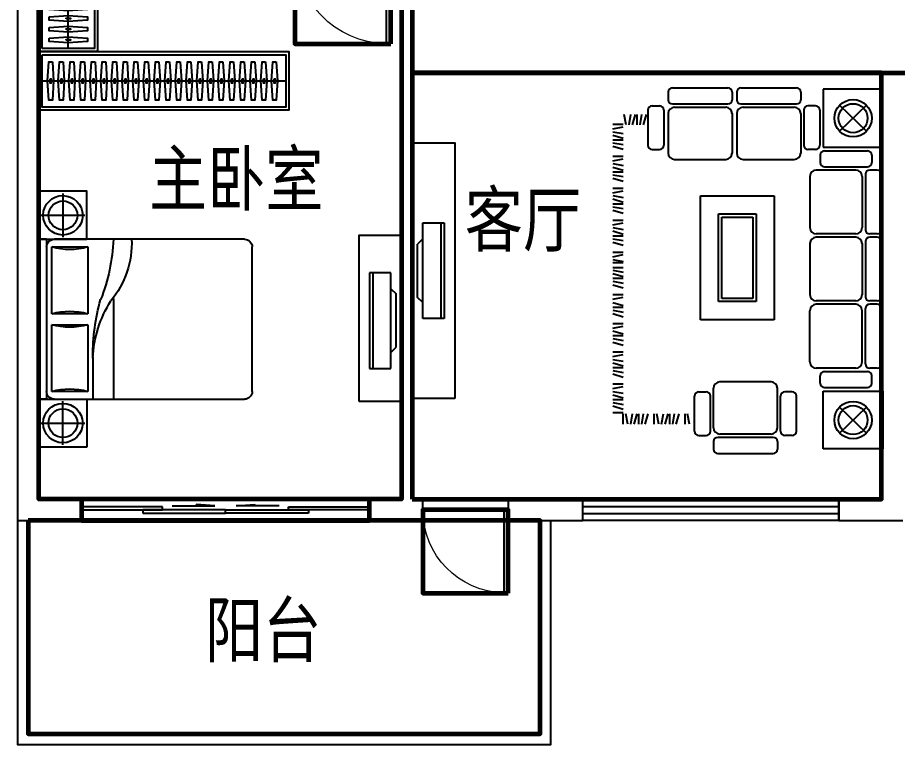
# Model space of a CAD drawing. Extents: x 4921149 to 4951650, y -958995 to -939494.
# Drawn here: x 4921149 to 4929399, y -954695 to -947875 of the extents above; entities that cross this region are included whole.
import ezdxf

# ---------------------------------------------------------------- set-up
doc = ezdxf.new("R2010")
doc.units = 0
doc.header["$MEASUREMENT"] = 0
doc.layers.get('0').update_dxf_attribs({"linetype": 'CONTINUOUS'})
for name, color, linetype in [('Balcony(阳台)', 11, 'CONTINUOUS'), ('Furniture(家具)', 8, 'CONTINUOUS'), ('logo', 136, 'CONTINUOUS'), ('Text(文字)', 7, 'CONTINUOUS'), ('WALL', 2, 'CONTINUOUS'), ('WINDOW', 4, 'CONTINUOUS')]:
    doc.layers.add(name, color=color, linetype=linetype)
for name, color, linetype, lineweight in [('GT_卧室', 1, 'CONTINUOUS', 60), ('GT_客厅', 2, 'CONTINUOUS', 60), ('GT_过道', 30, 'CONTINUOUS', 60), ('GT_门', 245, 'CONTINUOUS', 60), ('GT_阳台', 6, 'CONTINUOUS', 60)]:
    doc.layers.add(name, color=color, linetype=linetype, lineweight=lineweight)
doc.styles.add('-黑体', font='simhei.ttf', dxfattribs={"width": 0.8})

# ---------------------------------------------------------------- blocks, each defined once
blk = doc.blocks.new('ccc')
at = {"layer": 'Furniture(家具)'}
for p, q in [((-225, 1180), (-225, 770)), ((-20, 975), (-430, 975)), ((-1927.9, 750), (-144.6, 750)), ((-72.3, 750), (-72.3, -750)), ((-72.3, 750), (0, 750)), ((0, 750), (0, -750)), ((-2000.2, -677.7), (-2000.2, 677.7)), ((-457.9, 677.7), (-457.9, 51.1)), ((-120.5, 677.7), (-457.9, 677.7)), ((-120.5, 51.1), (-120.5, 677.7)), ((-698.9, 195.7), (-698.9, -750)), ((-457.9, 51.1), (-120.5, 51.1)), ((-457.9, -51.1), (-457.9, -677.7)), ((-120.5, -51.1), (-457.9, -51.1)), ((-120.5, -677.7), (-120.5, -51.1)), ((-506.1, -352.4), (-506.1, -750)), ((-457.9, -677.7), (-120.5, -677.7)), ((-144.6, -750), (-1927.9, -750)), ((-450, -750), (-450, -1200)), ((0, -750), (-450, -750)), ((-225, -1180), (-225, -770)), ((-72.3, -750), (0, -750)), ((0, -1200), (0, -750)), ((-20, -975), (-430, -975)), ((-450, -1200), (0, -1200))]:
    blk.add_line(p, q, dxfattribs=at)
blk.add_lwpolyline([(-450, 750), (-450, 1200), (0, 1200), (0, 750)], close=True, dxfattribs=at)
for centre, radius, start, end in [((-225, 975), 185, 180.25224, 180), ((-225, 975), 135, 180.3469, 180), ((-1927.9, 677.7), 72.3, 90, 180), ((-18.1, 713.9), 851.6, 177.56726, 219.54608), ((1072.7, 830.9), 1773.4, 182.61601, 201.40694), ((-144.6, 677.7), 72.3, 0, 90), ((-289.2, 1256.1), 602.5, 253.7398, 286.2602), ((-1574.3, -406), 1069, 2.22905, 32.70752), ((-2366.5, -330.4), 1860.6, 359.32278, 16.03917), ((-289.2, -527.2), 602.5, 73.7398, 106.2602), ((-289.2, 527.2), 602.5, 253.7398, 286.2602), ((-289.2, -1256.1), 602.5, 73.7398, 106.2602), ((-1927.9, -677.7), 72.3, 180, 270), ((-144.6, -677.7), 72.3, 270, 0), ((-225, -975), 185, 180, 179.74776), ((-225, -975), 135, 180, 179.6531)]:
    blk.add_arc(centre, radius, start, end, dxfattribs=at)
blk = doc.blocks.new('*U34')
blk.add_line((-970, -275), (1314.8, -275))
for points in [[(-1000, 0), (1344.8, 0), (1344.8, -550), (-1000, -550)], [(-970, -30), (1314.8, -30), (1314.8, -520), (-970, -520)]]:
    blk.add_lwpolyline(points, close=True)
at = {"elevation": 0}
for points in [[(-874, -95), (-862, -275), (-874, -455), (-906, -455), (-918, -275), (-906, -95)], [(-774, -95), (-762, -275), (-774, -455), (-806, -455), (-818, -275), (-806, -95)], [(-674, -95), (-662, -275), (-674, -455), (-706, -455), (-718, -275), (-706, -95)], [(-574, -95), (-562, -275), (-574, -455), (-606, -455), (-618, -275), (-606, -95)], [(-474, -95), (-462, -275), (-474, -455), (-506, -455), (-518, -275), (-506, -95)], [(-374, -95), (-362, -275), (-374, -455), (-406, -455), (-418, -275), (-406, -95)], [(-274, -95), (-262, -275), (-274, -455), (-306, -455), (-318, -275), (-306, -95)], [(-174, -95), (-162, -275), (-174, -455), (-206, -455), (-218, -275), (-206, -95)], [(-74, -95), (-62, -275), (-74, -455), (-106, -455), (-118, -275), (-106, -95)], [(26, -95), (38, -275), (26, -455), (-6, -455), (-18, -275), (-6, -95)], [(126, -95), (138, -275), (126, -455), (94, -455), (82, -275), (94, -95)], [(226, -95), (238, -275), (226, -455), (194, -455), (182, -275), (194, -95)], [(326, -95), (338, -275), (326, -455), (294, -455), (282, -275), (294, -95)], [(426, -95), (438, -275), (426, -455), (394, -455), (382, -275), (394, -95)], [(526, -95), (538, -275), (526, -455), (494, -455), (482, -275), (494, -95)], [(626, -95), (638, -275), (626, -455), (594, -455), (582, -275), (594, -95)], [(726, -95), (738, -275), (726, -455), (694, -455), (682, -275), (694, -95)], [(826, -95), (838, -275), (826, -455), (794, -455), (782, -275), (794, -95)], [(926, -95), (938, -275), (926, -455), (894, -455), (882, -275), (894, -95)], [(1026, -95), (1038, -275), (1026, -455), (994, -455), (982, -275), (994, -95)], [(1126, -95), (1138, -275), (1126, -455), (1094, -455), (1082, -275), (1094, -95)], [(1226, -95), (1238, -275), (1226, -455), (1194, -455), (1182, -275), (1194, -95)]]:
    blk.add_lwpolyline(points, close=True, dxfattribs=at)
at = {"ltscale": 15, "elevation": 0}
for points in [[(-894, -255), (-886, -255), (-886, -295), (-894, -295)], [(-794, -255), (-786, -255), (-786, -295), (-794, -295)], [(-694, -255), (-686, -255), (-686, -295), (-694, -295)], [(-594, -255), (-586, -255), (-586, -295), (-594, -295)], [(-494, -255), (-486, -255), (-486, -295), (-494, -295)], [(-394, -255), (-386, -255), (-386, -295), (-394, -295)], [(-294, -255), (-286, -255), (-286, -295), (-294, -295)], [(-194, -255), (-186, -255), (-186, -295), (-194, -295)], [(-94, -255), (-86, -255), (-86, -295), (-94, -295)], [(6, -255), (14, -255), (14, -295), (6, -295)], [(106, -255), (114, -255), (114, -295), (106, -295)], [(206, -255), (214, -255), (214, -295), (206, -295)], [(306, -255), (314, -255), (314, -295), (306, -295)], [(406, -255), (414, -255), (414, -295), (406, -295)], [(506, -255), (514, -255), (514, -295), (506, -295)], [(606, -255), (614, -255), (614, -295), (606, -295)], [(706, -255), (714, -255), (714, -295), (706, -295)], [(806, -255), (814, -255), (814, -295), (806, -295)], [(906, -255), (914, -255), (914, -295), (906, -295)], [(1006, -255), (1014, -255), (1014, -295), (1006, -295)], [(1106, -255), (1114, -255), (1114, -295), (1106, -295)], [(1206, -255), (1214, -255), (1214, -295), (1206, -295)]]:
    blk.add_lwpolyline(points, close=True, dxfattribs=at)
blk = doc.blocks.new('*U36')
blk.add_line((-970, -275), (-130, -275))
for points in [[(-1000, 0), (-100, 0), (-100, -550), (-1000, -550)], [(-970, -30), (-130, -30), (-130, -520), (-970, -520)]]:
    blk.add_lwpolyline(points, close=True)
at = {"elevation": 0}
for points in [[(-874, -95), (-862, -275), (-874, -455), (-906, -455), (-918, -275), (-906, -95)], [(-774, -95), (-762, -275), (-774, -455), (-806, -455), (-818, -275), (-806, -95)], [(-674, -95), (-662, -275), (-674, -455), (-706, -455), (-718, -275), (-706, -95)], [(-574, -95), (-562, -275), (-574, -455), (-606, -455), (-618, -275), (-606, -95)], [(-474, -95), (-462, -275), (-474, -455), (-506, -455), (-518, -275), (-506, -95)], [(-374, -95), (-362, -275), (-374, -455), (-406, -455), (-418, -275), (-406, -95)], [(-274, -95), (-262, -275), (-274, -455), (-306, -455), (-318, -275), (-306, -95)], [(-174, -95), (-162, -275), (-174, -455), (-206, -455), (-218, -275), (-206, -95)]]:
    blk.add_lwpolyline(points, close=True, dxfattribs=at)
at = {"ltscale": 15, "elevation": 0}
for points in [[(-894, -255), (-886, -255), (-886, -295), (-894, -295)], [(-794, -255), (-786, -255), (-786, -295), (-794, -295)], [(-694, -255), (-686, -255), (-686, -295), (-694, -295)], [(-594, -255), (-586, -255), (-586, -295), (-594, -295)], [(-494, -255), (-486, -255), (-486, -295), (-494, -295)], [(-394, -255), (-386, -255), (-386, -295), (-394, -295)], [(-294, -255), (-286, -255), (-286, -295), (-294, -295)], [(-194, -255), (-186, -255), (-186, -295), (-194, -295)]]:
    blk.add_lwpolyline(points, close=True, dxfattribs=at)
blk = doc.blocks.new('kodsffgfghhgg')
at = {"layer": 'Furniture(家具)'}
for p, q in [((-100, 1650), (-300, 1650)), ((-300, 1650), (-300, 750)), ((-270, 1650), (-270, 750)), ((-100, 750), (-100, 1650)), ((-100, 1500), (-50, 1450)), ((-50, 950), (-50, 1450)), ((-100, 900), (-50, 950)), ((-300, 750), (-100, 750))]:
    blk.add_line(p, q, dxfattribs=at)
blk.add_lwpolyline([(-400, 0), (0, 0), (0, 2400), (-400, 2400)], close=True, dxfattribs=at)
blk = doc.blocks.new('sff')
at = {"layer": 'Furniture(家具)'}
for p, q in [((-1972.9, 12.4), (-1452.9, 12.4)), ((-1329.9, 12.4), (-809.9, 12.4)), ((0, 0), (-557.8, 0)), ((0, -542.6), (0, 0)), ((-2012.9, -27.6), (-2012.9, -97.6)), ((-1412.9, -27.6), (-1412.9, -97.6)), ((-1369.9, -27.6), (-1369.9, -97.6)), ((-769.9, -27.6), (-769.9, -97.6)), ((-557.8, 0), (-557.8, -542.6)), ((-2163.9, -154.7), (-2093.9, -154.7)), ((-1972.9, -137.6), (-1452.9, -137.6)), ((-1329.9, -137.6), (-809.9, -137.6)), ((-632, -154.7), (-702, -154.7)), ((-404.6, -149.1), (-153.2, -393.6)), ((-153.2, -149.1), (-404.6, -393.6)), ((-2406.8, -333), (-2425.9, -235)), ((-2379.6, -333), (-2363, -235)), ((-2348.1, -333), (-2319.3, -235)), ((-2303.9, -333), (-2303.9, -235)), ((-2275.6, -333), (-2259, -235)), ((-2244, -333), (-2215.2, -235)), ((-2203.9, -194.7), (-2203.9, -525.2)), ((-2053.9, -194.7), (-2053.9, -525.2)), ((-2012.9, -228), (-2012.9, -598)), ((-1952.9, -168), (-1472.9, -168)), ((-1412.9, -228), (-1412.9, -598)), ((-1369.9, -228), (-1369.9, -598)), ((-1309.9, -168), (-829.9, -168)), ((-769.9, -228), (-769.9, -598)), ((-742, -194.7), (-742, -525.2)), ((-592, -194.7), (-592, -525.2)), ((-2532.9, -326.6), (-2434.9, -326.6)), ((-2532.9, -370.4), (-2434.9, -351.3)), ((-2532.9, -397.6), (-2434.9, -414.2)), ((-2532.9, -429.2), (-2434.9, -457.9)), ((-2532.9, -473.3), (-2434.9, -473.3)), ((-2532.9, -501.6), (-2434.9, -518.2)), ((-2532.9, -533.2), (-2434.9, -562)), ((-2163.9, -565.2), (-2093.9, -565.2)), ((-632, -565.2), (-702, -565.2)), ((-557.8, -542.6), (0, -542.6)), ((-548.2, -577), (-143.6, -577)), ((-2532.9, -626.6), (-2434.9, -626.6)), ((-2532.9, -670.4), (-2434.9, -651.3)), ((-1952.9, -658), (-1472.9, -658)), ((-1309.9, -658), (-829.9, -658)), ((-588.2, -617), (-588.2, -687)), ((-103.6, -617), (-103.6, -687)), ((-2532.9, -697.6), (-2434.9, -714.2)), ((-2532.9, -729.2), (-2434.9, -757.9)), ((-548.2, -727), (-143.6, -727)), ((-2532.9, -773.3), (-2434.9, -773.3)), ((-2532.9, -801.6), (-2434.9, -818.2)), ((-683.6, -817.4), (-683.6, -1297.4)), ((-253.6, -757.4), (-623.6, -757.4)), ((-193.6, -817.4), (-193.6, -1297.4)), ((-163.2, -797.4), (-163.2, -1317.4)), ((-53.2, -757.4), (-123.2, -757.4)), ((-13.2, -797.4), (-13.2, -1317.4)), ((-2532.9, -833.2), (-2434.9, -862)), ((-2532.9, -926.6), (-2434.9, -926.6)), ((-2532.9, -970.4), (-2434.9, -951.3)), ((-2532.9, -997.6), (-2434.9, -1014.2)), ((-2532.9, -1029.2), (-2434.9, -1057.9)), ((-1710.3, -2161.7), (-1710.3, -998.3)), ((-1710.3, -998.3), (-1017.6, -998.3)), ((-1017.6, -998.3), (-1017.6, -2161.7)), ((-2532.9, -1073.3), (-2434.9, -1073.3)), ((-2532.9, -1101.6), (-2434.9, -1118.2)), ((-2532.9, -1133.2), (-2434.9, -1162)), ((-2532.9, -1226.6), (-2434.9, -1226.6)), ((-1540.3, -1991.7), (-1540.3, -1168.3)), ((-1540.3, -1168.3), (-1187.6, -1168.3)), ((-1510.3, -1961.7), (-1510.3, -1198.3)), ((-1510.3, -1198.3), (-1217.6, -1198.3)), ((-1217.6, -1198.3), (-1217.6, -1961.7)), ((-1187.6, -1168.3), (-1187.6, -1991.7)), ((-2532.9, -1270.4), (-2434.9, -1251.3)), ((-2532.9, -1297.6), (-2434.9, -1314.2)), ((-2532.9, -1329.2), (-2434.9, -1357.9)), ((-2532.9, -1373.3), (-2434.9, -1373.3)), ((-2532.9, -1401.6), (-2434.9, -1418.2)), ((-253.6, -1357.4), (-623.6, -1357.4)), ((-253.6, -1387.4), (-623.6, -1387.4)), ((-53.2, -1357.4), (-123.2, -1357.4)), ((-53.2, -1387.4), (-123.2, -1387.4)), ((-2532.9, -1433.2), (-2434.9, -1462)), ((-683.6, -1447.4), (-683.6, -1927.4)), ((-193.6, -1447.4), (-193.6, -1927.4)), ((-163.2, -1427.4), (-163.2, -1947.4)), ((-13.2, -1427.4), (-13.2, -1947.4)), ((-2532.9, -1526.6), (-2434.9, -1526.6)), ((-2532.9, -1570.4), (-2434.9, -1551.3)), ((-2532.9, -1597.6), (-2434.9, -1614.2)), ((-2532.9, -1626.6), (-2434.9, -1626.6)), ((-2532.9, -1673.3), (-2434.9, -1673.3)), ((-2532.9, -1697.6), (-2434.9, -1714.2)), ((-2532.9, -1729.2), (-2434.9, -1757.9)), ((-2532.9, -1773.3), (-2434.9, -1773.3)), ((-2532.9, -1801.6), (-2434.9, -1818.2)), ((-2532.9, -1833.2), (-2434.9, -1862)), ((-2532.9, -1926.6), (-2434.9, -1926.6)), ((-2532.9, -1970.4), (-2434.9, -1951.3)), ((-1217.6, -1961.7), (-1510.3, -1961.7)), ((-2532.9, -2000.4), (-2434.9, -2029.2)), ((-2532.9, -2044.5), (-2434.9, -2044.5)), ((-1187.6, -1991.7), (-1540.3, -1991.7)), ((-253.6, -1986.2), (-623.6, -1986.2)), ((-253.6, -2017.4), (-623.6, -2017.4)), ((-163.2, -2577.4), (-163.2, -2057.4)), ((-53.2, -1986.2), (-123.2, -1986.2)), ((-53.2, -2017.4), (-123.2, -2017.4)), ((-13.2, -2577.4), (-13.2, -2057.4)), ((-2532.9, -2072.9), (-2434.9, -2089.5)), ((-2532.9, -2104.5), (-2434.9, -2133.3)), ((-683.6, -2557.4), (-683.6, -2077.4)), ((-193.6, -2557.4), (-193.6, -2077.4)), ((-2532.9, -2197.9), (-2434.9, -2197.9)), ((-2532.9, -2241.7), (-2434.9, -2222.6)), ((-1017.6, -2161.7), (-1710.3, -2161.7)), ((-2532.9, -2267), (-2434.9, -2295.8)), ((-2532.9, -2311.1), (-2434.9, -2311.1)), ((-2532.9, -2339.5), (-2434.9, -2356.1)), ((-2532.9, -2371.1), (-2434.9, -2399.9)), ((-2532.9, -2464.5), (-2434.9, -2464.5)), ((-2532.9, -2508.3), (-2434.9, -2489.2)), ((-2532.9, -2535.4), (-2434.9, -2552)), ((-2532.9, -2567), (-2434.9, -2595.8)), ((-2532.9, -2611.1), (-2434.9, -2611.1)), ((-2532.9, -2639.5), (-2434.9, -2656.1)), ((-253.6, -2617.4), (-623.6, -2617.4)), ((-53.2, -2617.4), (-123.2, -2617.4)), ((-2532.9, -2671.1), (-2434.9, -2699.9)), ((-588.2, -2757.9), (-588.2, -2687.9)), ((-548.2, -2647.9), (-143.6, -2647.9)), ((-103.6, -2757.9), (-103.6, -2687.9)), ((-2532.9, -2764.5), (-2434.9, -2764.5)), ((-2532.9, -2808.3), (-2434.9, -2789.2)), ((-1047.8, -2745.6), (-1527.8, -2745.6)), ((-548.2, -2797.9), (-143.6, -2797.9)), ((-2532.9, -2835.4), (-2434.9, -2852)), ((-2532.9, -2867), (-2434.9, -2895.8)), ((-1765.8, -3208.9), (-1765.8, -2878.3)), ((-1725.8, -2838.3), (-1655.8, -2838.3)), ((-1615.8, -3208.9), (-1615.8, -2878.3)), ((-1587.8, -3175.6), (-1587.8, -2805.6)), ((-987.8, -3175.6), (-987.8, -2805.6)), ((-959.8, -3208.9), (-959.8, -2878.3)), ((-849.8, -2838.3), (-919.8, -2838.3)), ((-809.8, -3208.9), (-809.8, -2878.3)), ((-557.8, -3374.8), (-557.8, -2832.2)), ((-557.8, -2832.2), (0, -2832.2)), ((0, -2832.2), (0, -3374.8)), ((-2532.9, -2911.1), (-2434.9, -2911.1)), ((-2532.9, -2939.5), (-2434.9, -2956.1)), ((-2532.9, -2971.1), (-2434.9, -2999.9)), ((-2532.9, -3033.4), (-2434.9, -3033.4)), ((-2434.9, -3142.4), (-2434.9, -3044.4)), ((-2391.2, -3142.4), (-2410.3, -3044.4)), ((-2364, -3142.4), (-2347.4, -3044.4)), ((-2332.4, -3142.4), (-2303.6, -3044.4)), ((-2288.3, -3142.4), (-2288.3, -3044.4)), ((-2259.9, -3142.4), (-2243.3, -3044.4)), ((-2228.4, -3142.4), (-2199.6, -3044.4)), ((-2144.9, -3142.4), (-2144.9, -3044.4)), ((-2101.2, -3142.4), (-2120.3, -3044.4)), ((-2074, -3142.4), (-2057.4, -3044.4)), ((-2042.4, -3142.4), (-2013.6, -3044.4)), ((-1998.3, -3142.4), (-1998.3, -3044.4)), ((-1969.9, -3142.4), (-1953.3, -3044.4)), ((-1938.4, -3142.4), (-1909.6, -3044.4)), ((-1854.9, -3142.4), (-1854.9, -3044.4)), ((-1811.2, -3142.4), (-1830.3, -3044.4)), ((-404.6, -3225.8), (-153.2, -2981.3)), ((-153.2, -3225.8), (-404.6, -2981.3)), ((-1725.8, -3248.9), (-1655.8, -3248.9)), ((-1027.8, -3266), (-1547.8, -3266)), ((-1047.8, -3235.6), (-1527.8, -3235.6)), ((-849.8, -3248.9), (-919.8, -3248.9)), ((-1587.8, -3306), (-1587.8, -3376)), ((-987.8, -3306), (-987.8, -3376)), ((0, -3374.8), (-557.8, -3374.8)), ((-1547.8, -3416), (-1027.8, -3416))]:
    blk.add_line(p, q, dxfattribs=at)
for centre, radius in [((-278.9, -271.3), 175.3), ((-278.9, -271.3), 136.2), ((-278.9, -3103.5), 175.3), ((-278.9, -3103.5), 136.2)]:
    blk.add_circle(centre, radius, dxfattribs=at)
for centre, radius, start, end in [((-1972.9, -27.6), 40, 90, 180), ((-1452.9, -27.6), 40, 0, 90), ((-1329.9, -27.6), 40, 90, 180), ((-809.9, -27.6), 40, 0, 90), ((-2163.9, -194.7), 40, 90, 180), ((-2093.9, -194.7), 40, 0, 90), ((-1972.9, -97.6), 40, 180, 270), ((-1452.9, -97.6), 40, 270, 0), ((-1329.9, -97.6), 40, 180, 270), ((-809.9, -97.6), 40, 270, 0), ((-702, -194.7), 40, 90, 180), ((-632, -194.7), 40, 0, 90), ((-1952.9, -228), 60, 90, 180), ((-1472.9, -228), 60, 0, 90), ((-1309.9, -228), 60, 90, 180), ((-829.9, -228), 60, 0, 90), ((-2163.9, -525.2), 40, 180, 270), ((-2093.9, -525.2), 40, 270, 0), ((-702, -525.2), 40, 180, 270), ((-632, -525.2), 40, 270, 0), ((-548.2, -617), 40, 90, 180), ((-143.6, -617), 40, 0, 90), ((-1952.9, -598), 60, 180, 270), ((-1472.9, -598), 60, 270, 0), ((-1309.9, -598), 60, 180, 270), ((-829.9, -598), 60, 270, 0), ((-548.2, -687), 40, 180, 270), ((-143.6, -687), 40, 270, 0), ((-623.6, -817.4), 60, 90, 180), ((-253.6, -817.4), 60, 0, 90), ((-123.2, -797.4), 40, 90, 180), ((-53.2, -797.4), 40, 0, 90), ((-623.6, -1297.4), 60, 180, 270), ((-253.6, -1297.4), 60, 270, 0), ((-123.2, -1317.4), 40, 180, 270), ((-53.2, -1317.4), 40, 270, 0), ((-623.6, -1447.4), 60, 90, 180), ((-253.6, -1447.4), 60, 0, 90), ((-123.2, -1427.4), 40, 90, 180), ((-53.2, -1427.4), 40, 0, 90), ((-623.6, -1926.2), 60, 180, 270), ((-253.6, -1926.2), 60, 270, 0), ((-123.2, -1946.2), 40, 180, 270), ((-53.2, -1946.2), 40, 270, 0), ((-623.6, -2077.4), 60, 90, 180), ((-253.6, -2077.4), 60, 0, 90), ((-123.2, -2057.4), 40, 90, 180), ((-53.2, -2057.4), 40, 0, 90), ((-623.6, -2557.4), 60, 180, 270), ((-253.6, -2557.4), 60, 270, 0), ((-123.2, -2577.4), 40, 180, 270), ((-53.2, -2577.4), 40, 270, 0), ((-548.2, -2687.9), 40, 90, 180), ((-143.6, -2687.9), 40, 0, 90), ((-1527.8, -2805.6), 60, 90, 180), ((-1047.8, -2805.6), 60, 0, 90), ((-548.2, -2757.9), 40, 180, 270), ((-143.6, -2757.9), 40, 270, 0), ((-1725.8, -2878.3), 40, 90, 180), ((-1655.8, -2878.3), 40, 0, 90), ((-919.8, -2878.3), 40, 90, 180), ((-849.8, -2878.3), 40, 0, 90), ((-1725.8, -3208.9), 40, 180, 270), ((-1655.8, -3208.9), 40, 270, 0), ((-1527.8, -3175.6), 60, 180, 270), ((-1047.8, -3175.6), 60, 270, 0), ((-919.8, -3208.9), 40, 180, 270), ((-849.8, -3208.9), 40, 270, 0), ((-1547.8, -3306), 40, 90, 180), ((-1027.8, -3306), 40, 0, 90), ((-1547.8, -3376), 40, 180, 270), ((-1027.8, -3376), 40, 270, 0)]:
    blk.add_arc(centre, radius, start, end, dxfattribs=at)
blk = doc.blocks.new('kop')
at = {"layer": 'Furniture(家具)'}
for p, q in [((23963074.9, 58614230.7), (23962874.9, 58614230.7)), ((23962874.9, 58614230.7), (23962874.9, 58613330.7)), ((23962904.9, 58614230.7), (23962904.9, 58613330.7)), ((23963074.9, 58613330.7), (23963074.9, 58614230.7)), ((23963074.9, 58614080.7), (23963124.9, 58614030.7)), ((23963124.9, 58613530.7), (23963124.9, 58614030.7)), ((23963074.9, 58613480.7), (23963124.9, 58613530.7)), ((23962874.9, 58613330.7), (23963074.9, 58613330.7))]:
    blk.add_line(p, q, dxfattribs=at)
blk.add_lwpolyline([(23962774.9, 58613025.8), (23963174.9, 58613025.8), (23963174.9, 58614579.6), (23962774.9, 58614579.6)], close=True, dxfattribs=at)
blk = doc.blocks.new('$DorLib2D$00000138')
at = {"color": 0, "linetype": 'Continuous'}
for p, q in [((-0.2875, 0), (-0.2875, 0.1538)), ((-0.2875, 0.1538), (0, 0.1538)), ((0, 0.1538), (0, 0)), ((0.2875, 0.1538), (0, 0.1538)), ((0.2875, 0), (0.2875, 0.1538)), ((-0.5, -0.1399), (-0.5, 0)), ((-0.5, 0), (-0.2187, 0)), ((0, 0), (-0.2875, 0)), ((-0.2187, 0), (-0.2187, -0.1399)), ((0, 0), (0.2875, 0)), ((0.2187, 0), (0.2187, -0.1399)), ((0.5, 0), (0.2187, 0)), ((0.5, 0), (0.5, -0.1946)), ((0.5, -0.1399), (0.5, 0)), ((-0.2187, -0.1399), (-0.5, -0.1399)), ((0.2187, -0.1399), (0.5, -0.1399)), ((-0.1857, -0.186), (-0.037, -0.186)), ((-0.037, -0.186), (-0.1019, -0.2583)), ((-0.1019, -0.2583), (-0.1019, -0.186)), ((0.1857, -0.186), (0.037, -0.186)), ((0.037, -0.186), (0.1019, -0.2583)), ((0.1019, -0.2583), (0.1019, -0.186))]:
    blk.add_line(p, q, dxfattribs=at)
blk = doc.blocks.new('$DorLib2D$00000001')
for p, q in [((0.45, 0.975), (0.5, 0.975)), ((0.45, 0), (0.45, 0.975)), ((0.5, 0), (0.5, 0.975)), ((0.5, 0), (0.45, 0))]:
    blk.add_line(p, q)
at = {"lineweight": 13}
blk.add_arc((0.475, 0), 0.975, 91.46928, 180, dxfattribs=at)
blk = doc.blocks.new('$TCHSYS$WIN2D')
for p, q in [((-0.5, 0.5), (0.5, 0.5)), ((-0.5, 0.5), (-0.5, -0.5)), ((0.5, 0.5), (0.5, -0.5)), ((0.5, 0.1667), (-0.5, 0.1667)), ((0.5, -0.1667), (-0.5, -0.1667)), ((-0.5, -0.5), (0.5, -0.5))]:
    blk.add_line(p, q)

msp = doc.modelspace()

# ---------------------------------------------------------------- linework, layer by layer
at = {"layer": 'Balcony(阳台)'}
for points in [[(4921149.3, -952594.7), (4921149.3, -954695.2), (4926149.3, -954695.2), (4926149.3, -952594.8)], [(4921249.3, -952594.7), (4921249.3, -954595.2), (4926049.3, -954595.2), (4926049.3, -952594.8)]]:
    msp.add_lwpolyline(points, dxfattribs=at)
at = {"layer": 'GT_卧室'}
msp.add_lwpolyline([(4924749.3, -947294.7), (4924749.3, -952394.7), (4921349.1, -952394.7), (4921349.2, -947294.7), (4924749.3, -947294.7)], dxfattribs=at)
at = {"layer": 'GT_客厅'}
msp.add_lwpolyline([(4924849.3, -952394.7), (4929249.2, -952394.8), (4929249.3, -948394.7), (4924849.3, -948394.7), (4924849.3, -952394.7)], dxfattribs=at)
at = {"layer": 'GT_过道'}
msp.add_lwpolyline([(4923649.3, -944394.6), (4923649.3, -947194.7), (4924849.3, -947194.7), (4924849.3, -948394.7), (4932849.3, -948394.7), (4932849.3, -947094.6), (4927749.3, -947094.6), (4927749.3, -946094.7), (4924749.3, -946094.7), (4924749.3, -944394.6), (4923649.3, -944394.6)], dxfattribs=at)
at = {"layer": 'GT_门'}
for points in [[(4924649.3, -948122.2), (4924649.3, -947244.7), (4923749.3, -947244.7), (4923749.3, -948122.2), (4924649.3, -948122.2)], [(4921749.3, -952394.7), (4921749.3, -952594.7), (4924449.3, -952594.7), (4924449.3, -952394.7), (4921749.3, -952394.7)], [(4925749.3, -953274.7), (4925749.3, -952494.7), (4924949.3, -952494.7), (4924949.3, -953274.7), (4925749.3, -953274.8)]]:
    msp.add_lwpolyline(points, dxfattribs=at)
at = {"layer": 'GT_阳台'}
msp.add_lwpolyline([(4921249.3, -952594.7), (4921249.3, -954595.2), (4926049.3, -954595.2), (4926049.3, -952594.8), (4921249.3, -952594.8)], dxfattribs=at)
at = {"layer": 'WALL'}
for p, q in [((4924849.3, -947194.7), (4924849.3, -952394.7)), ((4921149.2, -947294.7), (4921149.1, -952594.7)), ((4921349.2, -947294.7), (4921349.1, -952394.7)), ((4924749.3, -947294.7), (4924749.3, -952394.7)), ((4929249.3, -948394.7), (4929249.2, -952394.8)), ((4932849.3, -948394.7), (4929249.3, -948394.7)), ((4921749.3, -952394.7), (4921349.1, -952394.7)), ((4921749.3, -952594.7), (4921749.3, -952394.7)), ((4924749.3, -952394.7), (4924449.3, -952394.7)), ((4924449.3, -952394.7), (4924449.3, -952594.7)), ((4924949.3, -952394.7), (4924849.3, -952394.7)), ((4924949.3, -952594.7), (4924949.3, -952394.7)), ((4926449.3, -952394.8), (4925749.3, -952394.7)), ((4925749.3, -952394.7), (4925749.3, -952594.7)), ((4926449.3, -952594.8), (4926449.3, -952394.8)), ((4929249.2, -952394.8), (4928849.3, -952394.8)), ((4928849.3, -952394.8), (4928849.3, -952594.8)), ((4921149.1, -952594.7), (4921749.3, -952594.7)), ((4924449.3, -952594.7), (4924849.3, -952594.7)), ((4924849.3, -952594.7), (4924949.3, -952594.7)), ((4925749.3, -952594.7), (4926449.3, -952594.8)), ((4928849.3, -952594.8), (4929349.2, -952594.8)), ((4929349.2, -952594.8), (4929449.3, -952594.8))]:
    msp.add_line(p, q, dxfattribs=at)
at = {"layer": 'WINDOW'}
msp.add_line((4924949.3, -952594.7), (4925749.3, -952594.7), dxfattribs=at)

# ---------------------------------------------------------------- block references
at = {"layer": 'Furniture(家具)', "rotation": 90}
msp.add_blockref('*U36', (4921349, -947194.7), dxfattribs=at)
at = {"layer": 'Furniture(家具)'}
for name, p in [('*U34', (4922349, -948194.7)), ('kop', (-19038425.6, -59564499.7))]:
    msp.add_blockref(name, p, dxfattribs=at)
at = {"layer": 'Furniture(家具)', "extrusion": (0, 0, -1), "xscale": -1, "zscale": -1}
msp.add_blockref('sff', (-4929262.4, -948548.4), dxfattribs=at)
at = {"layer": 'Furniture(家具)', "xscale": -1}
msp.add_blockref('ccc', (4921349.3, -950705.7), dxfattribs=at)
at = {"layer": 'logo', "xscale": -1}
msp.add_blockref('kodsffgfghhgg', (4924849.3, -951450.3), dxfattribs=at)
at = {"layer": 'WINDOW', "xscale": 900, "yscale": -900, "zscale": 900}
msp.add_blockref('$DorLib2D$00000001', (4924199.3, -947244.7), dxfattribs=at)
at = {"layer": 'WINDOW'}
for name, p, xscale, yscale, zscale, rotation in [('$TCHSYS$WIN2D', (4927649.3, -952494.8), -2400, -200, -2400, 359.9990578696743), ('$DorLib2D$00000138', (4923099.3, -952494.7), -2700, -200, -2700, 359.9990578696746), ('$DorLib2D$00000001', (4925349.3, -952494.7), 800, -800, 800, 359.9990578696743)]:
    msp.add_blockref(name, p, dxfattribs=dict(at, xscale=xscale, yscale=yscale, zscale=zscale, rotation=rotation))

# ---------------------------------------------------------------- texts
at = {"layer": 'Text(文字)', "style": '-黑体', "width": 0.8}
for s, p in [('主卧室', (4922380.6, -949636.3)), ('客厅', (4925342.3, -950019.4)), ('阳台', (4922906.5, -953870.3))]:
    msp.add_text(s, height=500, dxfattribs=at).set_placement(p)

doc.saveas('drawing.dxf')
